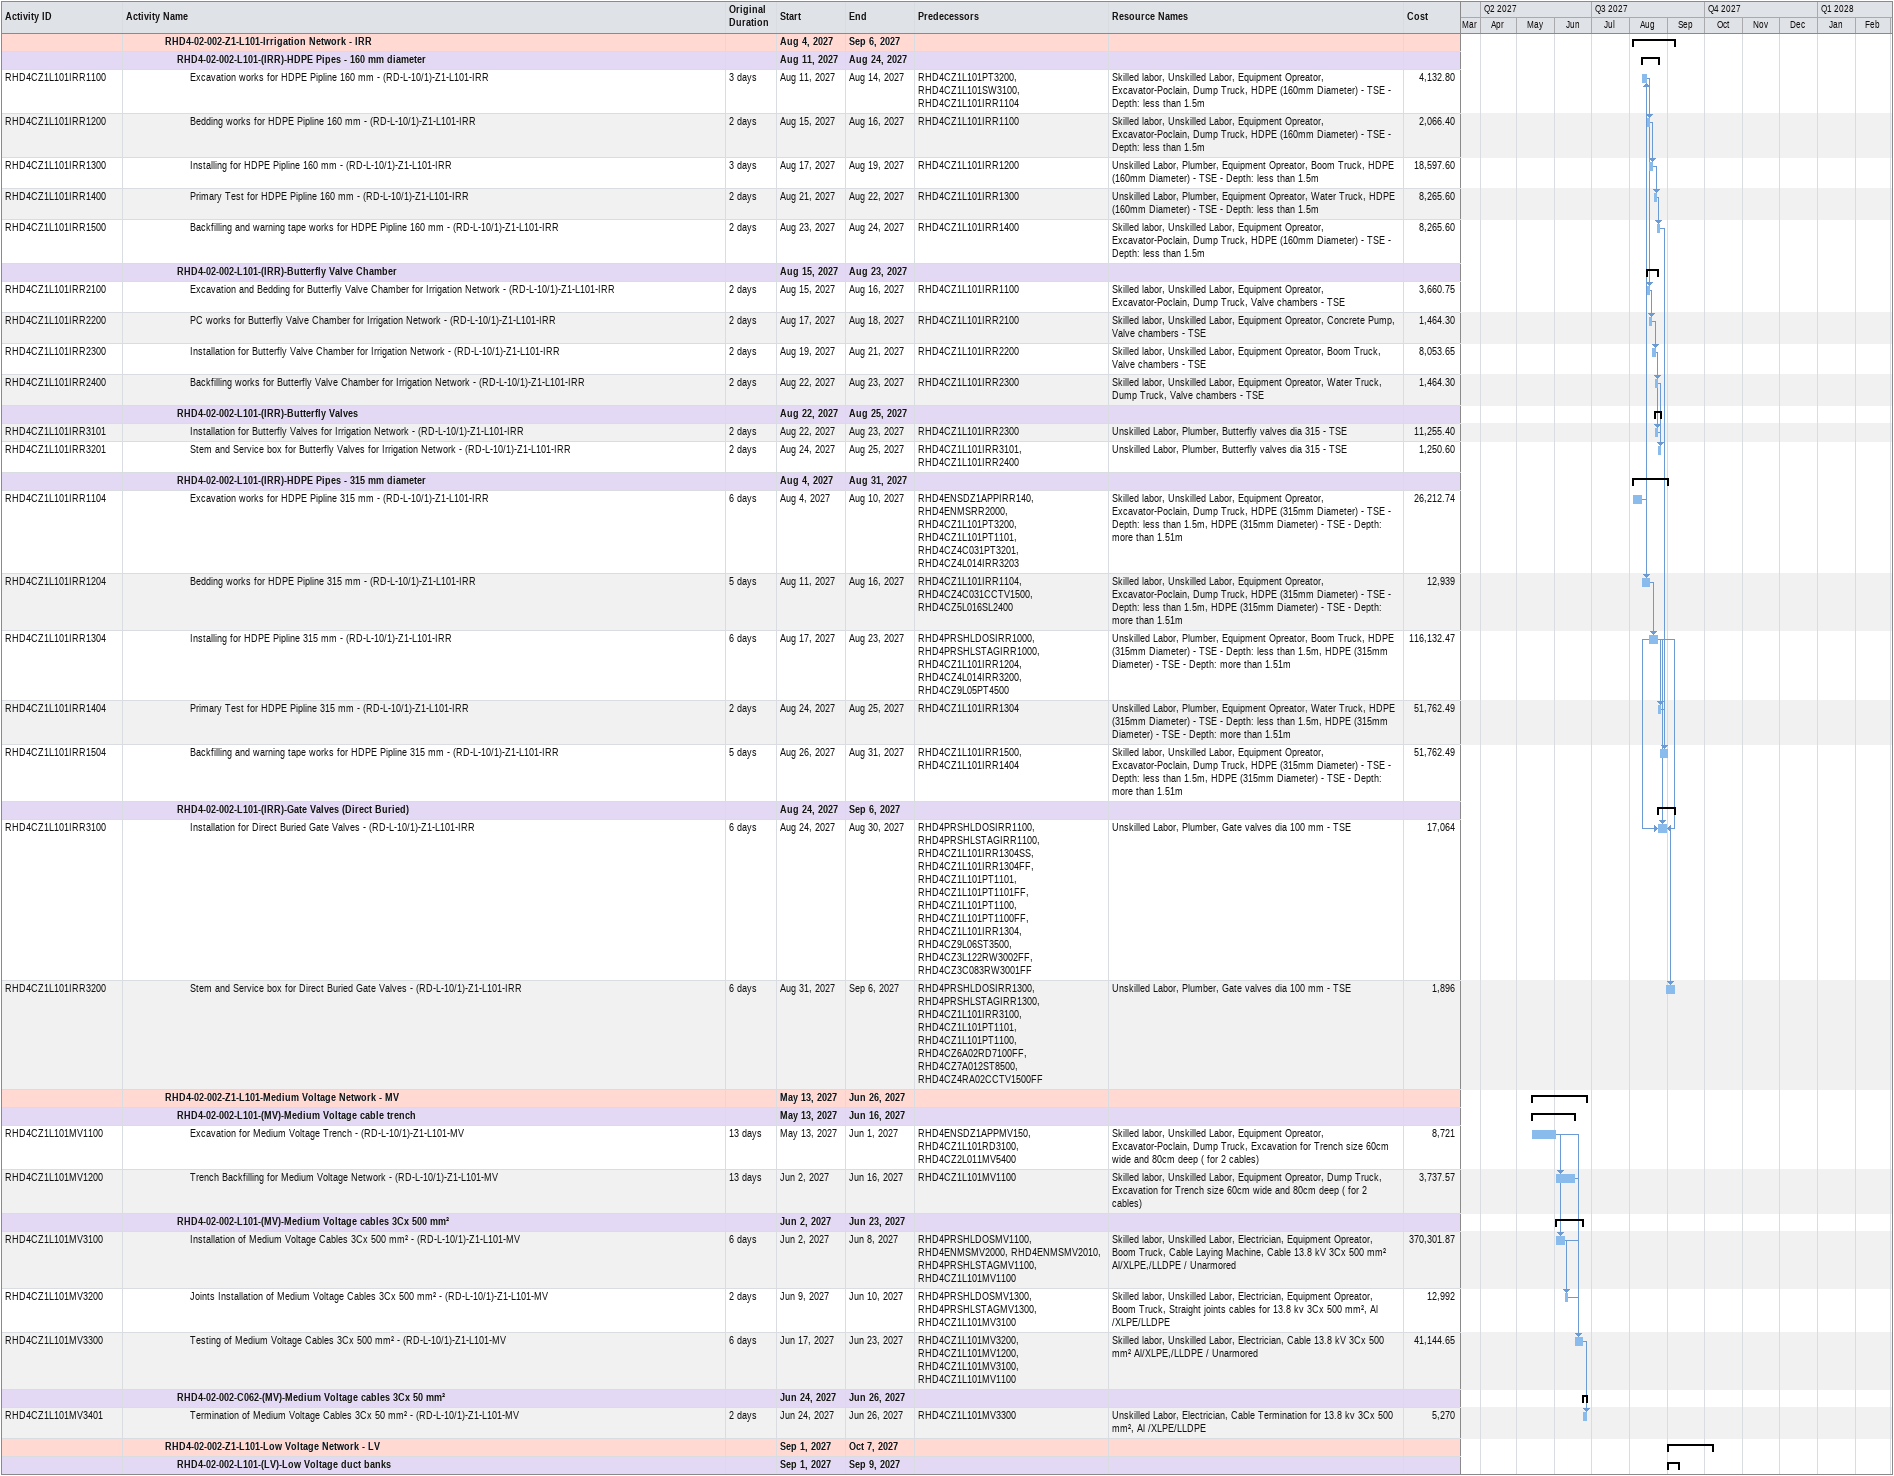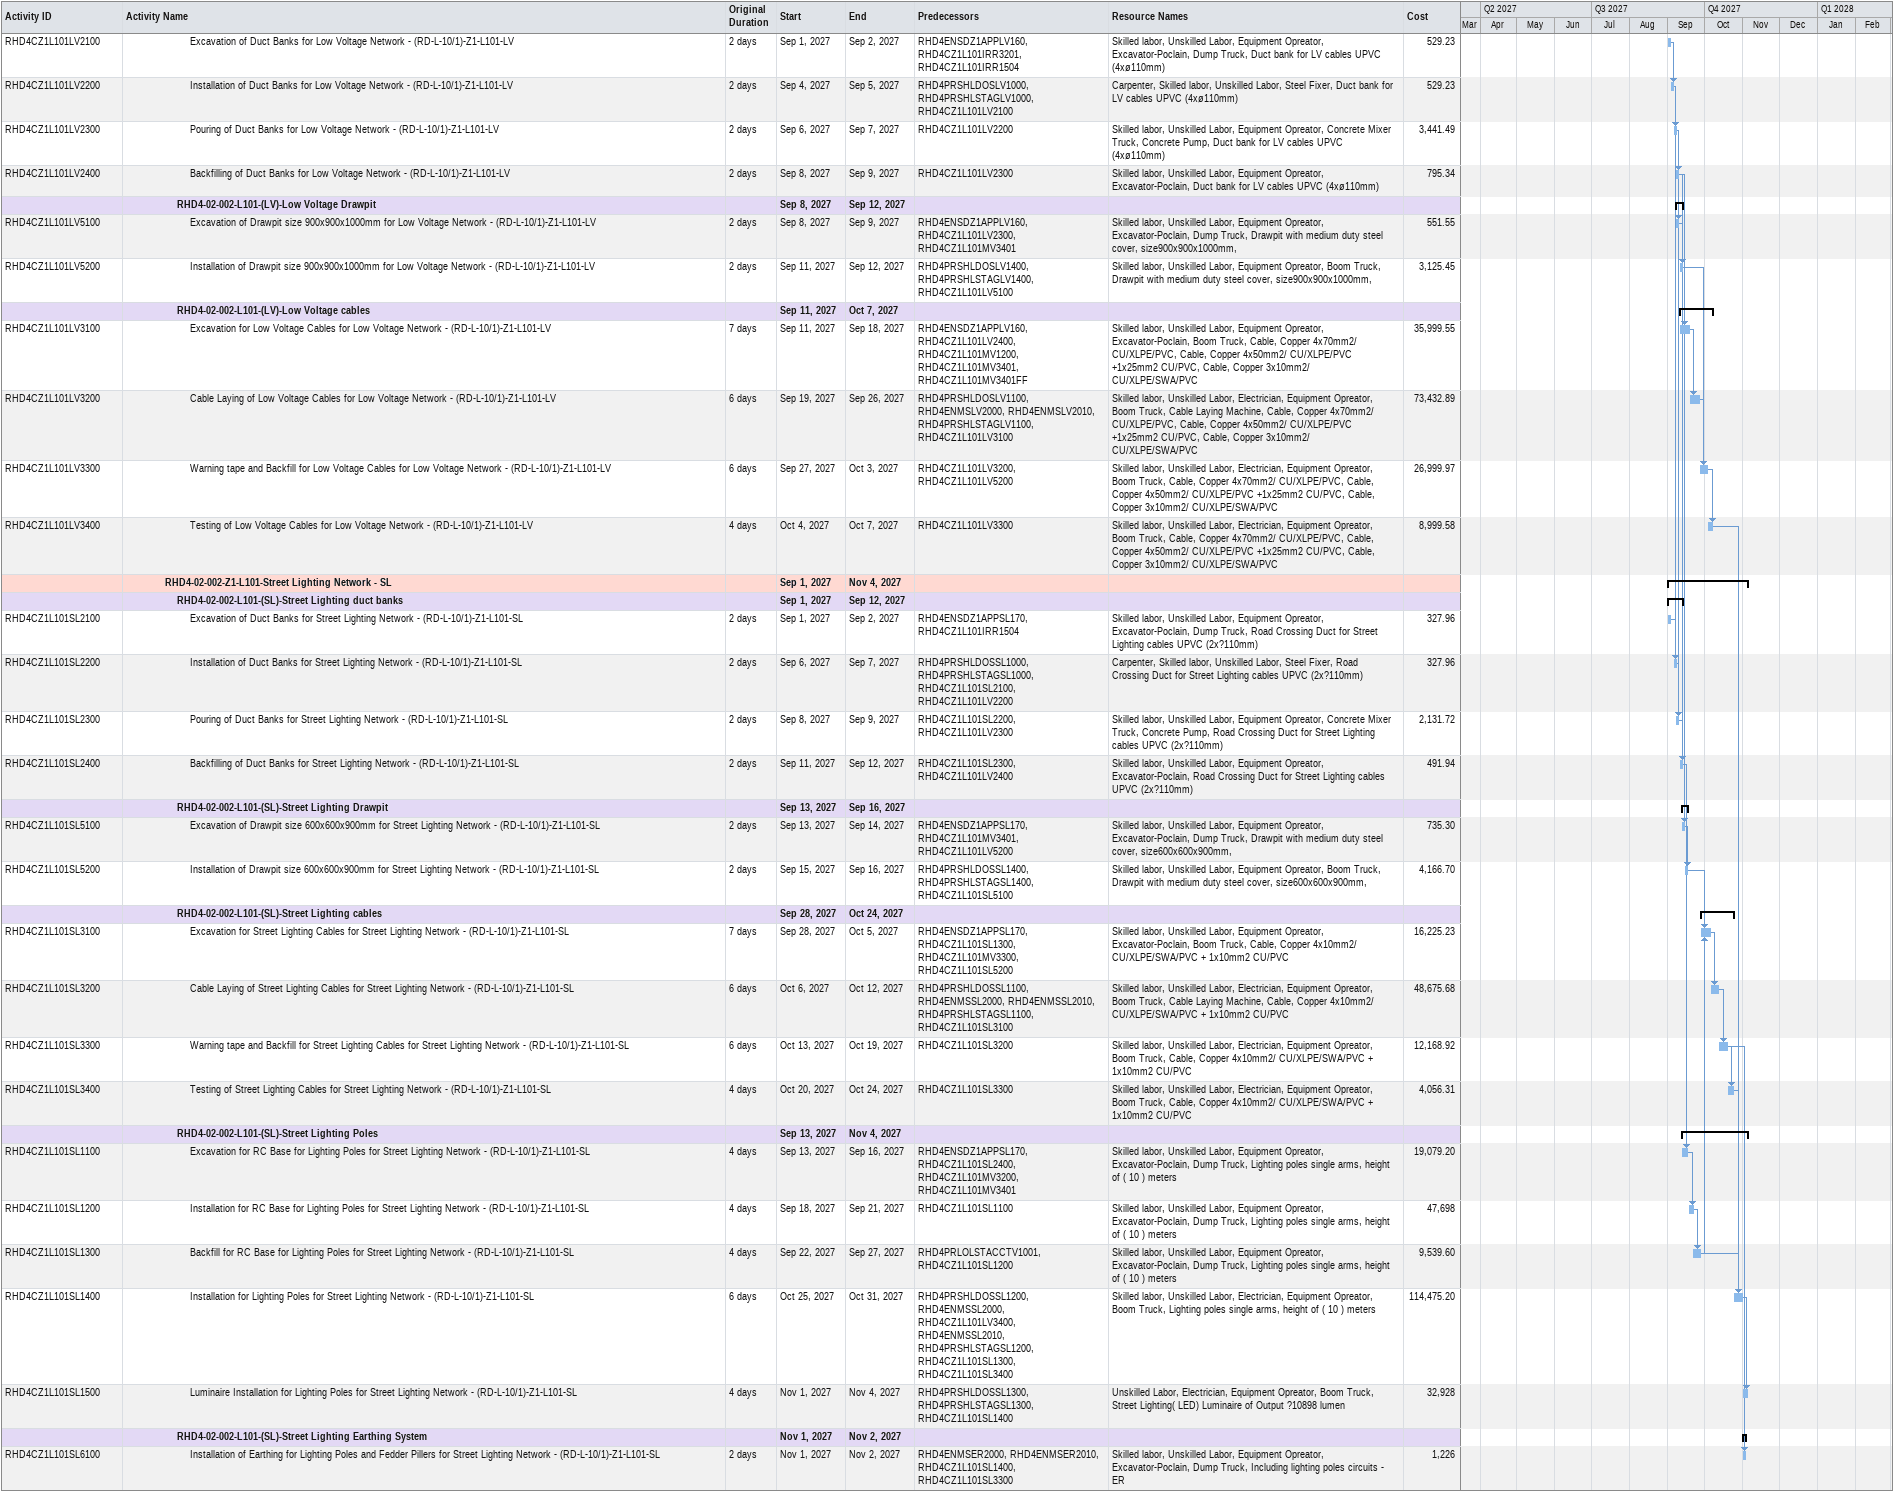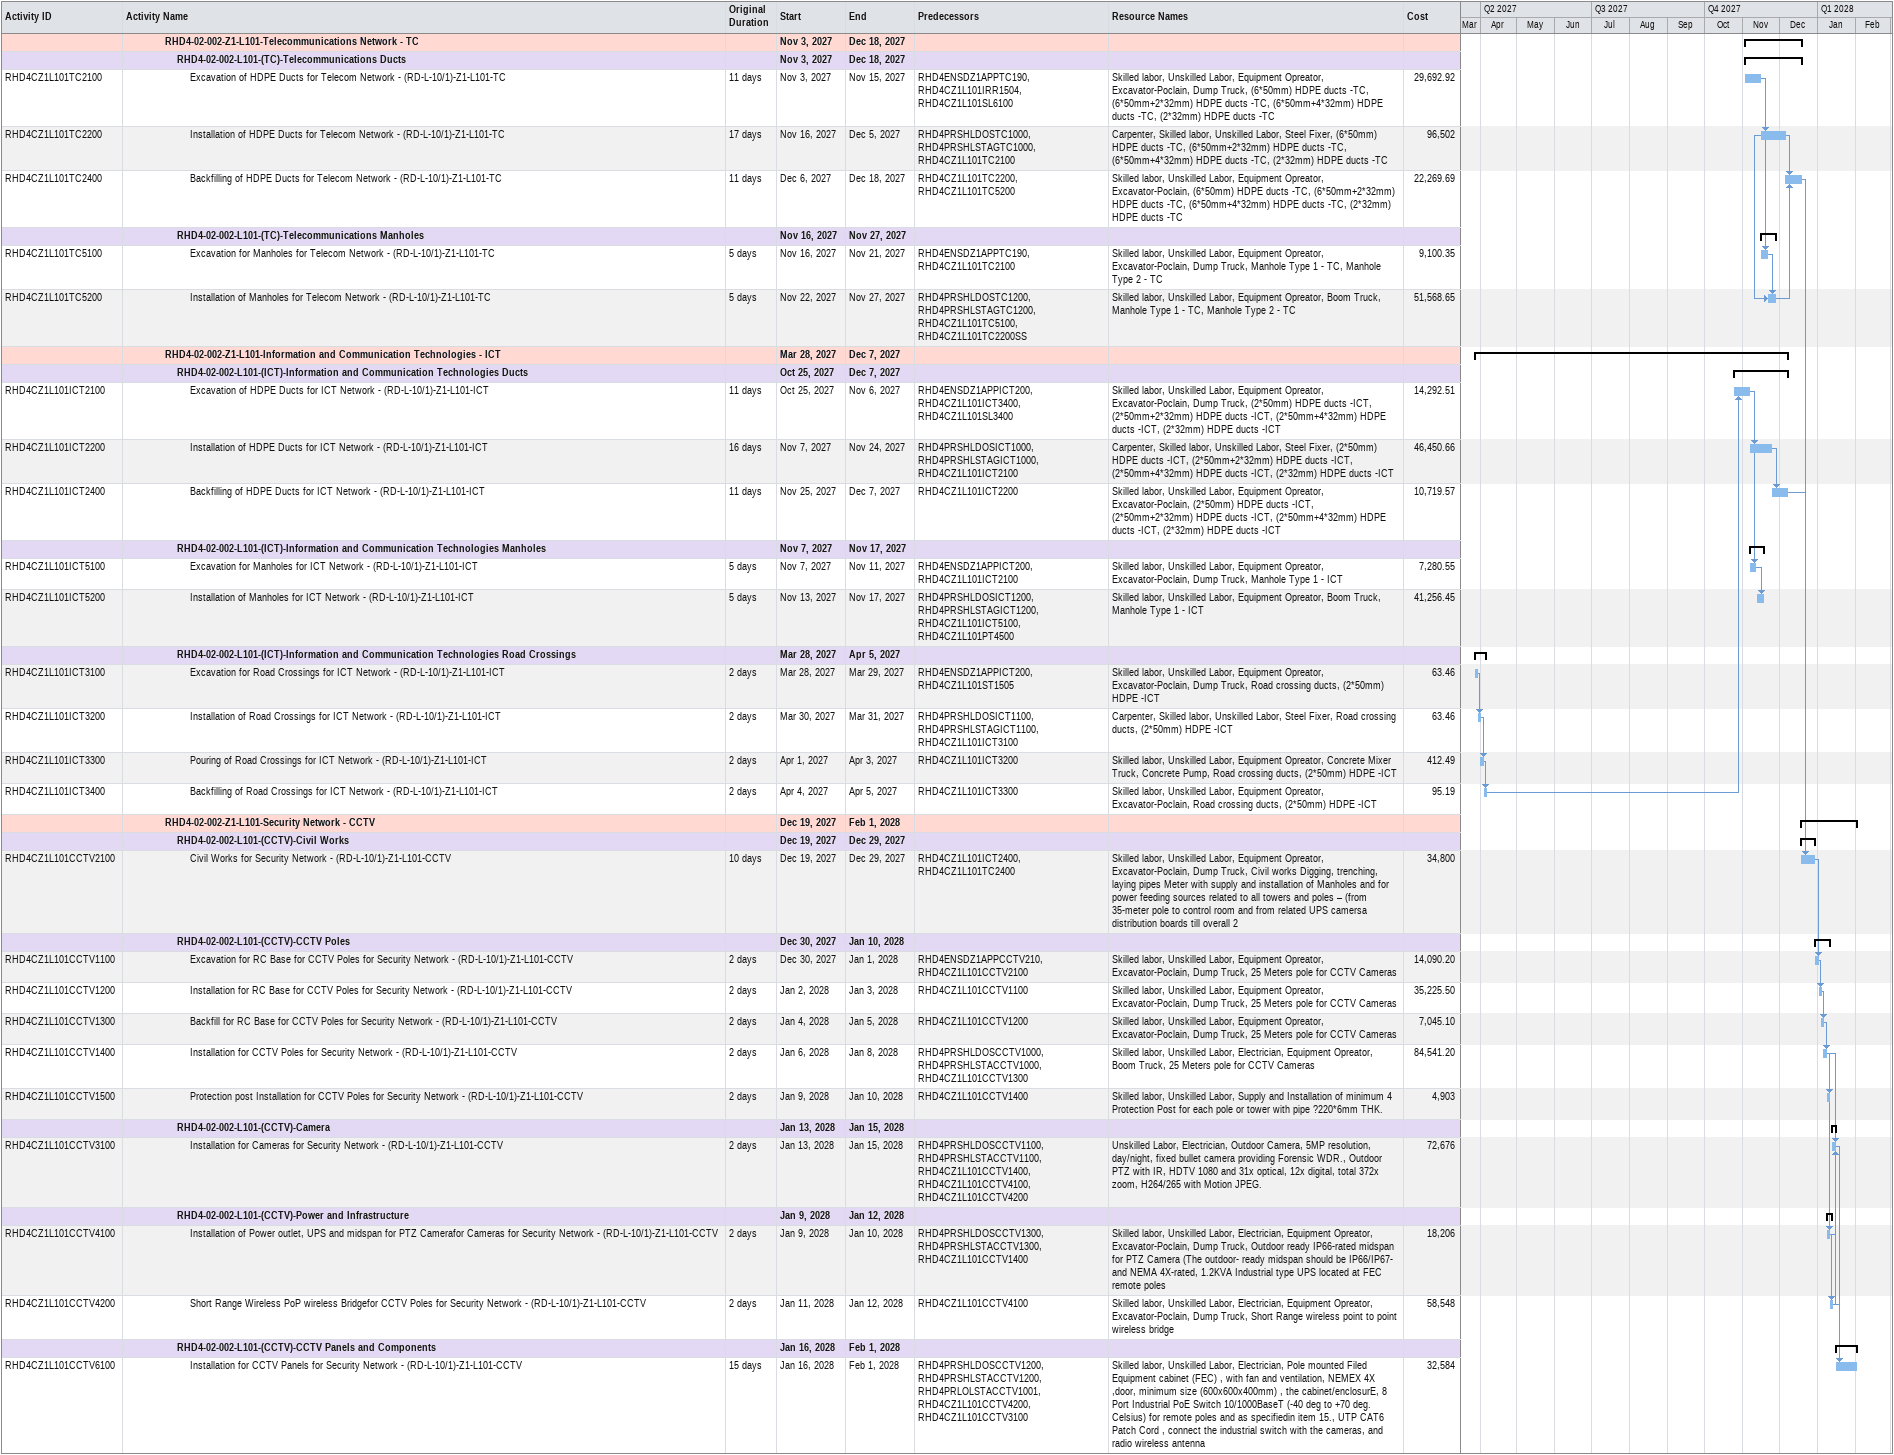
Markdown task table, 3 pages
| ID | Level | Task | Original duration | Start | Finish | Predecessors | Resources | Cost |
|---|---|---|---|---|---|---|---|---|
|  | 4 | **RHD4-02-002-Z1-L101-Irrigation Network - IRR** |  | 2027-08-04 | 2027-09-06 |  |  |  |
|  | 5 | **RHD4-02-002-L101-(IRR)-HDPE Pipes - 160 mm diameter** |  | 2027-08-11 | 2027-08-24 |  |  |  |
| RHD4CZ1L101IRR1100 | 6 | Excavation works for HDPE Pipline 160 mm - (RD-L-10/1)-Z1-L101-IRR | 3d | 2027-08-11 | 2027-08-14 | RHD4CZ1L101PT3200, RHD4CZ1L101SW3100, RHD4CZ1L101IRR1104 | Skilled labor, Unskilled Labor, Equipment Opreator, Excavator-Poclain, Dump Truck, HDPE (160mm Diameter) - TSE - Depth: less than 1.5m | 4132.80 |
| RHD4CZ1L101IRR1200 | 6 | Bedding works for HDPE Pipline 160 mm - (RD-L-10/1)-Z1-L101-IRR | 2d | 2027-08-15 | 2027-08-16 | RHD4CZ1L101IRR1100 | Skilled labor, Unskilled Labor, Equipment Opreator, Excavator-Poclain, Dump Truck, HDPE (160mm Diameter) - TSE - Depth: less than 1.5m | 2066.40 |
| RHD4CZ1L101IRR1300 | 6 | Installing for HDPE Pipline 160 mm - (RD-L-10/1)-Z1-L101-IRR | 3d | 2027-08-17 | 2027-08-19 | RHD4CZ1L101IRR1200 | Unskilled Labor, Plumber, Equipment Opreator, Boom Truck, HDPE (160mm Diameter) - TSE - Depth: less than 1.5m | 18597.60 |
| RHD4CZ1L101IRR1400 | 6 | Primary Test for HDPE Pipline 160 mm - (RD-L-10/1)-Z1-L101-IRR | 2d | 2027-08-21 | 2027-08-22 | RHD4CZ1L101IRR1300 | Unskilled Labor, Plumber, Equipment Opreator, Water Truck, HDPE (160mm Diameter) - TSE - Depth: less than 1.5m | 8265.60 |
| RHD4CZ1L101IRR1500 | 6 | Backfilling and warning tape works for HDPE Pipline 160 mm - (RD-L-10/1)-Z1-L101-IRR | 2d | 2027-08-23 | 2027-08-24 | RHD4CZ1L101IRR1400 | Skilled labor, Unskilled Labor, Equipment Opreator, Excavator-Poclain, Dump Truck, HDPE (160mm Diameter) - TSE - Depth: less than 1.5m | 8265.60 |
|  | 5 | **RHD4-02-002-L101-(IRR)-Butterfly Valve Chamber** |  | 2027-08-15 | 2027-08-23 |  |  |  |
| RHD4CZ1L101IRR2100 | 6 | Excavation and Bedding for Butterfly Valve Chamber for Irrigation Network - (RD-L-10/1)-Z1-L101-IRR | 2d | 2027-08-15 | 2027-08-16 | RHD4CZ1L101IRR1100 | Skilled labor, Unskilled Labor, Equipment Opreator, Excavator-Poclain, Dump Truck, Valve chambers - TSE | 3660.75 |
| RHD4CZ1L101IRR2200 | 6 | PC works for Butterfly Valve Chamber for Irrigation Network - (RD-L-10/1)-Z1-L101-IRR | 2d | 2027-08-17 | 2027-08-18 | RHD4CZ1L101IRR2100 | Skilled labor, Unskilled Labor, Equipment Opreator, Concrete Pump, Valve chambers - TSE | 1464.30 |
| RHD4CZ1L101IRR2300 | 6 | Installation for Butterfly Valve Chamber for Irrigation Network - (RD-L-10/1)-Z1-L101-IRR | 2d | 2027-08-19 | 2027-08-21 | RHD4CZ1L101IRR2200 | Skilled labor, Unskilled Labor, Equipment Opreator, Boom Truck, Valve chambers - TSE | 8053.65 |
| RHD4CZ1L101IRR2400 | 6 | Backfilling works for Butterfly Valve Chamber for Irrigation Network - (RD-L-10/1)-Z1-L101-IRR | 2d | 2027-08-22 | 2027-08-23 | RHD4CZ1L101IRR2300 | Skilled labor, Unskilled Labor, Equipment Opreator, Water Truck, Dump Truck, Valve chambers - TSE | 1464.30 |
|  | 5 | **RHD4-02-002-L101-(IRR)-Butterfly Valves** |  | 2027-08-22 | 2027-08-25 |  |  |  |
| RHD4CZ1L101IRR3101 | 6 | Installation for Butterfly Valves for Irrigation Network - (RD-L-10/1)-Z1-L101-IRR | 2d | 2027-08-22 | 2027-08-23 | RHD4CZ1L101IRR2300 | Unskilled Labor, Plumber, Butterfly valves dia 315 - TSE | 11255.40 |
| RHD4CZ1L101IRR3201 | 6 | Stem and Service box for Butterfly Valves for Irrigation Network - (RD-L-10/1)-Z1-L101-IRR | 2d | 2027-08-24 | 2027-08-25 | RHD4CZ1L101IRR3101, RHD4CZ1L101IRR2400 | Unskilled Labor, Plumber, Butterfly valves dia 315 - TSE | 1250.60 |
|  | 5 | **RHD4-02-002-L101-(IRR)-HDPE Pipes - 315 mm diameter** |  | 2027-08-04 | 2027-08-31 |  |  |  |
| RHD4CZ1L101IRR1104 | 6 | Excavation works for HDPE Pipline 315 mm - (RD-L-10/1)-Z1-L101-IRR | 6d | 2027-08-04 | 2027-08-10 | RHD4ENSDZ1APPIRR140, RHD4ENMSRR2000, RHD4CZ1L101PT3200, RHD4CZ1L101PT1101, RHD4CZ4C031PT3201, RHD4CZ4L014IRR3203 | Skilled labor, Unskilled Labor, Equipment Opreator, Excavator-Poclain, Dump Truck, HDPE (315mm Diameter) - TSE - Depth: less than 1.5m, HDPE (315mm Diameter) - TSE - Depth: more than 1.51m | 26212.74 |
| RHD4CZ1L101IRR1204 | 6 | Bedding works for HDPE Pipline 315 mm - (RD-L-10/1)-Z1-L101-IRR | 5d | 2027-08-11 | 2027-08-16 | RHD4CZ1L101IRR1104, RHD4CZ4C031CCTV1500, RHD4CZ5L016SL2400 | Skilled labor, Unskilled Labor, Equipment Opreator, Excavator-Poclain, Dump Truck, HDPE (315mm Diameter) - TSE - Depth: less than 1.5m, HDPE (315mm Diameter) - TSE - Depth: more than 1.51m | 12939 |
| RHD4CZ1L101IRR1304 | 6 | Installing for HDPE Pipline 315 mm - (RD-L-10/1)-Z1-L101-IRR | 6d | 2027-08-17 | 2027-08-23 | RHD4PRSHLDOSIRR1000, RHD4PRSHLSTAGIRR1000, RHD4CZ1L101IRR1204, RHD4CZ4L014IRR3200, RHD4CZ9L05PT4500 | Unskilled Labor, Plumber, Equipment Opreator, Boom Truck, HDPE (315mm Diameter) - TSE - Depth: less than 1.5m, HDPE (315mm Diameter) - TSE - Depth: more than 1.51m | 116132.47 |
| RHD4CZ1L101IRR1404 | 6 | Primary Test for HDPE Pipline 315 mm - (RD-L-10/1)-Z1-L101-IRR | 2d | 2027-08-24 | 2027-08-25 | RHD4CZ1L101IRR1304 | Unskilled Labor, Plumber, Equipment Opreator, Water Truck, HDPE (315mm Diameter) - TSE - Depth: less than 1.5m, HDPE (315mm Diameter) - TSE - Depth: more than 1.51m | 51762.49 |
| RHD4CZ1L101IRR1504 | 6 | Backfilling and warning tape works for HDPE Pipline 315 mm - (RD-L-10/1)-Z1-L101-IRR | 5d | 2027-08-26 | 2027-08-31 | RHD4CZ1L101IRR1500, RHD4CZ1L101IRR1404 | Skilled labor, Unskilled Labor, Equipment Opreator, Excavator-Poclain, Dump Truck, HDPE (315mm Diameter) - TSE - Depth: less than 1.5m, HDPE (315mm Diameter) - TSE - Depth: more than 1.51m | 51762.49 |
|  | 5 | **RHD4-02-002-L101-(IRR)-Gate Valves (Direct Buried)** |  | 2027-08-24 | 2027-09-06 |  |  |  |
| RHD4CZ1L101IRR3100 | 6 | Installation for Direct Buried Gate Valves - (RD-L-10/1)-Z1-L101-IRR | 6d | 2027-08-24 | 2027-08-30 | RHD4PRSHLDOSIRR1100, RHD4PRSHLSTAGIRR1100, RHD4CZ1L101IRR1304SS, RHD4CZ1L101IRR1304FF, RHD4CZ1L101PT1101, RHD4CZ1L101PT1101FF, RHD4CZ1L101PT1100, RHD4CZ1L101PT1100FF, RHD4CZ1L101IRR1304, RHD4CZ9L06ST3500, RHD4CZ3L122RW3002FF, RHD4CZ3C083RW3001FF | Unskilled Labor, Plumber, Gate valves dia 100 mm - TSE | 17064 |
| RHD4CZ1L101IRR3200 | 6 | Stem and Service box for Direct Buried Gate Valves - (RD-L-10/1)-Z1-L101-IRR | 6d | 2027-08-31 | 2027-09-06 | RHD4PRSHLDOSIRR1300, RHD4PRSHLSTAGIRR1300, RHD4CZ1L101IRR3100, RHD4CZ1L101PT1101, RHD4CZ1L101PT1100, RHD4CZ6A02RD7100FF, RHD4CZ7A012ST8500, RHD4CZ4RA02CCTV1500FF | Unskilled Labor, Plumber, Gate valves dia 100 mm - TSE | 1896 |
|  | 4 | **RHD4-02-002-Z1-L101-Medium Voltage Network - MV** |  | 2027-05-13 | 2027-06-26 |  |  |  |
|  | 5 | **RHD4-02-002-L101-(MV)-Medium Voltage cable trench** |  | 2027-05-13 | 2027-06-16 |  |  |  |
| RHD4CZ1L101MV1100 | 6 | Excavation for Medium Voltage Trench - (RD-L-10/1)-Z1-L101-MV | 13d | 2027-05-13 | 2027-06-01 | RHD4ENSDZ1APPMV150, RHD4CZ1L101RD3100, RHD4CZ2L011MV5400 | Skilled labor, Unskilled Labor, Equipment Opreator, Excavator-Poclain, Dump Truck, Excavation for Trench size 60cm wide and 80cm deep ( for 2 cables) | 8721 |
| RHD4CZ1L101MV1200 | 6 | Trench Backfilling for Medium Voltage Network - (RD-L-10/1)-Z1-L101-MV | 13d | 2027-06-02 | 2027-06-16 | RHD4CZ1L101MV1100 | Skilled labor, Unskilled Labor, Equipment Opreator, Dump Truck, Excavation for Trench size 60cm wide and 80cm deep ( for 2 cables) | 3737.57 |
|  | 5 | **RHD4-02-002-L101-(MV)-Medium Voltage cables 3Cx 500 mm²** |  | 2027-06-02 | 2027-06-23 |  |  |  |
| RHD4CZ1L101MV3100 | 6 | Installation of Medium Voltage Cables 3Cx 500 mm² - (RD-L-10/1)-Z1-L101-MV | 6d | 2027-06-02 | 2027-06-08 | RHD4PRSHLDOSMV1100, RHD4ENMSMV2000, RHD4ENMSMV2010, RHD4PRSHLSTAGMV1100, RHD4CZ1L101MV1100 | Skilled labor, Unskilled Labor, Electrician, Equipment Opreator, Boom Truck, Cable Laying Machine, Cable 13.8 kV 3Cx 500 mm² Al/XLPE,/LLDPE / Unarmored | 370301.87 |
| RHD4CZ1L101MV3200 | 6 | Joints Installation of Medium Voltage Cables 3Cx 500 mm² - (RD-L-10/1)-Z1-L101-MV | 2d | 2027-06-09 | 2027-06-10 | RHD4PRSHLDOSMV1300, RHD4PRSHLSTAGMV1300, RHD4CZ1L101MV3100 | Skilled labor, Unskilled Labor, Electrician, Equipment Opreator, Boom Truck, Straight joints cables for 13.8 kv 3Cx 500 mm², Al /XLPE/LLDPE | 12992 |
| RHD4CZ1L101MV3300 | 6 | Testing of Medium Voltage Cables 3Cx 500 mm² - (RD-L-10/1)-Z1-L101-MV | 6d | 2027-06-17 | 2027-06-23 | RHD4CZ1L101MV3200, RHD4CZ1L101MV1200, RHD4CZ1L101MV3100, RHD4CZ1L101MV1100 | Skilled labor, Unskilled Labor, Electrician, Cable 13.8 kV 3Cx 500 mm² Al/XLPE,/LLDPE / Unarmored | 41144.65 |
|  | 5 | **RHD4-02-002-C062-(MV)-Medium Voltage cables 3Cx 50 mm²** |  | 2027-06-24 | 2027-06-26 |  |  |  |
| RHD4CZ1L101MV3401 | 6 | Termination of Medium Voltage Cables 3Cx 50 mm² - (RD-L-10/1)-Z1-L101-MV | 2d | 2027-06-24 | 2027-06-26 | RHD4CZ1L101MV3300 | Unskilled Labor, Electrician, Cable Termination for 13.8 kv 3Cx 500 mm², Al /XLPE/LLDPE | 5270 |
|  | 4 | **RHD4-02-002-Z1-L101-Low Voltage Network - LV** |  | 2027-09-01 | 2027-10-07 |  |  |  |
|  | 5 | **RHD4-02-002-L101-(LV)-Low Voltage duct banks** |  | 2027-09-01 | 2027-09-09 |  |  |  |
| RHD4CZ1L101LV2100 | 6 | Excavation of Duct Banks for Low Voltage Network - (RD-L-10/1)-Z1-L101-LV | 2d | 2027-09-01 | 2027-09-02 | RHD4ENSDZ1APPLV160, RHD4CZ1L101IRR3201, RHD4CZ1L101IRR1504 | Skilled labor, Unskilled Labor, Equipment Opreator, Excavator-Poclain, Dump Truck, Duct bank for LV cables UPVC (4xø110mm) | 529.23 |
| RHD4CZ1L101LV2200 | 6 | Installation of Duct Banks for Low Voltage Network - (RD-L-10/1)-Z1-L101-LV | 2d | 2027-09-04 | 2027-09-05 | RHD4PRSHLDOSLV1000, RHD4PRSHLSTAGLV1000, RHD4CZ1L101LV2100 | Carpenter, Skilled labor, Unskilled Labor, Steel Fixer, Duct bank for LV cables UPVC (4xø110mm) | 529.23 |
| RHD4CZ1L101LV2300 | 6 | Pouring of Duct Banks for Low Voltage Network - (RD-L-10/1)-Z1-L101-LV | 2d | 2027-09-06 | 2027-09-07 | RHD4CZ1L101LV2200 | Skilled labor, Unskilled Labor, Equipment Opreator, Concrete Mixer Truck, Concrete Pump, Duct bank for LV cables UPVC (4xø110mm) | 3441.49 |
| RHD4CZ1L101LV2400 | 6 | Backfilling of Duct Banks for Low Voltage Network - (RD-L-10/1)-Z1-L101-LV | 2d | 2027-09-08 | 2027-09-09 | RHD4CZ1L101LV2300 | Skilled labor, Unskilled Labor, Equipment Opreator, Excavator-Poclain, Duct bank for LV cables UPVC (4xø110mm) | 795.34 |
|  | 5 | **RHD4-02-002-L101-(LV)-Low Voltage Drawpit** |  | 2027-09-08 | 2027-09-12 |  |  |  |
| RHD4CZ1L101LV5100 | 6 | Excavation of Drawpit size 900x900x1000mm for Low Voltage Network - (RD-L-10/1)-Z1-L101-LV | 2d | 2027-09-08 | 2027-09-09 | RHD4ENSDZ1APPLV160, RHD4CZ1L101LV2300, RHD4CZ1L101MV3401 | Skilled labor, Unskilled Labor, Equipment Opreator, Excavator-Poclain, Dump Truck, Drawpit with medium duty steel cover, size900x900x1000mm, | 551.55 |
| RHD4CZ1L101LV5200 | 6 | Installation of Drawpit size 900x900x1000mm for Low Voltage Network - (RD-L-10/1)-Z1-L101-LV | 2d | 2027-09-11 | 2027-09-12 | RHD4PRSHLDOSLV1400, RHD4PRSHLSTAGLV1400, RHD4CZ1L101LV5100 | Skilled labor, Unskilled Labor, Equipment Opreator, Boom Truck, Drawpit with medium duty steel cover, size900x900x1000mm, | 3125.45 |
|  | 5 | **RHD4-02-002-L101-(LV)-Low Voltage cables** |  | 2027-09-11 | 2027-10-07 |  |  |  |
| RHD4CZ1L101LV3100 | 6 | Excavation for Low Voltage Cables for Low Voltage Network - (RD-L-10/1)-Z1-L101-LV | 7d | 2027-09-11 | 2027-09-18 | RHD4ENSDZ1APPLV160, RHD4CZ1L101LV2400, RHD4CZ1L101MV1200, RHD4CZ1L101MV3401, RHD4CZ1L101MV3401FF | Skilled labor, Unskilled Labor, Equipment Opreator, Excavator-Poclain, Boom Truck, Cable, Copper 4x70mm2/ CU/XLPE/PVC, Cable, Copper 4x50mm2/ CU/XLPE/PVC +1x25mm2 CU/PVC, Cable, Copper 3x10mm2/ CU/XLPE/SWA/PVC | 35999.55 |
| RHD4CZ1L101LV3200 | 6 | Cable Laying of Low Voltage Cables for Low Voltage Network - (RD-L-10/1)-Z1-L101-LV | 6d | 2027-09-19 | 2027-09-26 | RHD4PRSHLDOSLV1100, RHD4ENMSLV2000, RHD4ENMSLV2010, RHD4PRSHLSTAGLV1100, RHD4CZ1L101LV3100 | Skilled labor, Unskilled Labor, Electrician, Equipment Opreator, Boom Truck, Cable Laying Machine, Cable, Copper 4x70mm2/ CU/XLPE/PVC, Cable, Copper 4x50mm2/ CU/XLPE/PVC +1x25mm2 CU/PVC, Cable, Copper 3x10mm2/ CU/XLPE/SWA/PVC | 73432.89 |
| RHD4CZ1L101LV3300 | 6 | Warning tape and Backfill for Low Voltage Cables for Low Voltage Network - (RD-L-10/1)-Z1-L101-LV | 6d | 2027-09-27 | 2027-10-03 | RHD4CZ1L101LV3200, RHD4CZ1L101LV5200 | Skilled labor, Unskilled Labor, Electrician, Equipment Opreator, Boom Truck, Cable, Copper 4x70mm2/ CU/XLPE/PVC, Cable, Copper 4x50mm2/ CU/XLPE/PVC +1x25mm2 CU/PVC, Cable, Copper 3x10mm2/ CU/XLPE/SWA/PVC | 26999.97 |
| RHD4CZ1L101LV3400 | 6 | Testing of Low Voltage Cables for Low Voltage Network - (RD-L-10/1)-Z1-L101-LV | 4d | 2027-10-04 | 2027-10-07 | RHD4CZ1L101LV3300 | Skilled labor, Unskilled Labor, Electrician, Equipment Opreator, Boom Truck, Cable, Copper 4x70mm2/ CU/XLPE/PVC, Cable, Copper 4x50mm2/ CU/XLPE/PVC +1x25mm2 CU/PVC, Cable, Copper 3x10mm2/ CU/XLPE/SWA/PVC | 8999.58 |
|  | 4 | **RHD4-02-002-Z1-L101-Street Lighting Network - SL** |  | 2027-09-01 | 2027-11-04 |  |  |  |
|  | 5 | **RHD4-02-002-L101-(SL)-Street Lighting duct banks** |  | 2027-09-01 | 2027-09-12 |  |  |  |
| RHD4CZ1L101SL2100 | 6 | Excavation of Duct Banks for Street Lighting Network - (RD-L-10/1)-Z1-L101-SL | 2d | 2027-09-01 | 2027-09-02 | RHD4ENSDZ1APPSL170, RHD4CZ1L101IRR1504 | Skilled labor, Unskilled Labor, Equipment Opreator, Excavator-Poclain, Dump Truck, Road Crossing Duct for Street Lighting cables UPVC (2x?110mm) | 327.96 |
| RHD4CZ1L101SL2200 | 6 | Installation of Duct Banks for Street Lighting Network - (RD-L-10/1)-Z1-L101-SL | 2d | 2027-09-06 | 2027-09-07 | RHD4PRSHLDOSSL1000, RHD4PRSHLSTAGSL1000, RHD4CZ1L101SL2100, RHD4CZ1L101LV2200 | Carpenter, Skilled labor, Unskilled Labor, Steel Fixer, Road Crossing Duct for Street Lighting cables UPVC (2x?110mm) | 327.96 |
| RHD4CZ1L101SL2300 | 6 | Pouring of Duct Banks for Street Lighting Network - (RD-L-10/1)-Z1-L101-SL | 2d | 2027-09-08 | 2027-09-09 | RHD4CZ1L101SL2200, RHD4CZ1L101LV2300 | Skilled labor, Unskilled Labor, Equipment Opreator, Concrete Mixer Truck, Concrete Pump, Road Crossing Duct for Street Lighting cables UPVC (2x?110mm) | 2131.72 |
| RHD4CZ1L101SL2400 | 6 | Backfilling of Duct Banks for Street Lighting Network - (RD-L-10/1)-Z1-L101-SL | 2d | 2027-09-11 | 2027-09-12 | RHD4CZ1L101SL2300, RHD4CZ1L101LV2400 | Skilled labor, Unskilled Labor, Equipment Opreator, Excavator-Poclain, Road Crossing Duct for Street Lighting cables UPVC (2x?110mm) | 491.94 |
|  | 5 | **RHD4-02-002-L101-(SL)-Street Lighting Drawpit** |  | 2027-09-13 | 2027-09-16 |  |  |  |
| RHD4CZ1L101SL5100 | 6 | Excavation of Drawpit size 600x600x900mm for Street Lighting Network - (RD-L-10/1)-Z1-L101-SL | 2d | 2027-09-13 | 2027-09-14 | RHD4ENSDZ1APPSL170, RHD4CZ1L101MV3401, RHD4CZ1L101LV5200 | Skilled labor, Unskilled Labor, Equipment Opreator, Excavator-Poclain, Dump Truck, Drawpit with medium duty steel cover, size600x600x900mm, | 735.30 |
| RHD4CZ1L101SL5200 | 6 | Installation of Drawpit size 600x600x900mm for Street Lighting Network - (RD-L-10/1)-Z1-L101-SL | 2d | 2027-09-15 | 2027-09-16 | RHD4PRSHLDOSSL1400, RHD4PRSHLSTAGSL1400, RHD4CZ1L101SL5100 | Skilled labor, Unskilled Labor, Equipment Opreator, Boom Truck, Drawpit with medium duty steel cover, size600x600x900mm, | 4166.70 |
|  | 5 | **RHD4-02-002-L101-(SL)-Street Lighting cables** |  | 2027-09-28 | 2027-10-24 |  |  |  |
| RHD4CZ1L101SL3100 | 6 | Excavation for Street Lighting Cables for Street Lighting Network - (RD-L-10/1)-Z1-L101-SL | 7d | 2027-09-28 | 2027-10-05 | RHD4ENSDZ1APPSL170, RHD4CZ1L101SL1300, RHD4CZ1L101MV3300, RHD4CZ1L101SL5200 | Skilled labor, Unskilled Labor, Equipment Opreator, Excavator-Poclain, Boom Truck, Cable, Copper 4x10mm2/ CU/XLPE/SWA/PVC + 1x10mm2 CU/PVC | 16225.23 |
| RHD4CZ1L101SL3200 | 6 | Cable Laying of Street Lighting Cables for Street Lighting Network - (RD-L-10/1)-Z1-L101-SL | 6d | 2027-10-06 | 2027-10-12 | RHD4PRSHLDOSSL1100, RHD4ENMSSL2000, RHD4ENMSSL2010, RHD4PRSHLSTAGSL1100, RHD4CZ1L101SL3100 | Skilled labor, Unskilled Labor, Electrician, Equipment Opreator, Boom Truck, Cable Laying Machine, Cable, Copper 4x10mm2/ CU/XLPE/SWA/PVC + 1x10mm2 CU/PVC | 48675.68 |
| RHD4CZ1L101SL3300 | 6 | Warning tape and Backfill for Street Lighting Cables for Street Lighting Network - (RD-L-10/1)-Z1-L101-SL | 6d | 2027-10-13 | 2027-10-19 | RHD4CZ1L101SL3200 | Skilled labor, Unskilled Labor, Electrician, Equipment Opreator, Boom Truck, Cable, Copper 4x10mm2/ CU/XLPE/SWA/PVC + 1x10mm2 CU/PVC | 12168.92 |
| RHD4CZ1L101SL3400 | 6 | Testing of Street Lighting Cables for Street Lighting Network - (RD-L-10/1)-Z1-L101-SL | 4d | 2027-10-20 | 2027-10-24 | RHD4CZ1L101SL3300 | Skilled labor, Unskilled Labor, Electrician, Equipment Opreator, Boom Truck, Cable, Copper 4x10mm2/ CU/XLPE/SWA/PVC + 1x10mm2 CU/PVC | 4056.31 |
|  | 5 | **RHD4-02-002-L101-(SL)-Street Lighting Poles** |  | 2027-09-13 | 2027-11-04 |  |  |  |
| RHD4CZ1L101SL1100 | 6 | Excavation for RC Base for Lighting Poles for Street Lighting Network - (RD-L-10/1)-Z1-L101-SL | 4d | 2027-09-13 | 2027-09-16 | RHD4ENSDZ1APPSL170, RHD4CZ1L101SL2400, RHD4CZ1L101MV3200, RHD4CZ1L101MV3401 | Skilled labor, Unskilled Labor, Equipment Opreator, Excavator-Poclain, Dump Truck, Lighting poles single arms, height of ( 10 ) meters | 19079.20 |
| RHD4CZ1L101SL1200 | 6 | Installation for RC Base for Lighting Poles for Street Lighting Network - (RD-L-10/1)-Z1-L101-SL | 4d | 2027-09-18 | 2027-09-21 | RHD4CZ1L101SL1100 | Skilled labor, Unskilled Labor, Equipment Opreator, Excavator-Poclain, Dump Truck, Lighting poles single arms, height of ( 10 ) meters | 47698 |
| RHD4CZ1L101SL1300 | 6 | Backfill for RC Base for Lighting Poles for Street Lighting Network - (RD-L-10/1)-Z1-L101-SL | 4d | 2027-09-22 | 2027-09-27 | RHD4PRLOLSTACCTV1001, RHD4CZ1L101SL1200 | Skilled labor, Unskilled Labor, Equipment Opreator, Excavator-Poclain, Dump Truck, Lighting poles single arms, height of ( 10 ) meters | 9539.60 |
| RHD4CZ1L101SL1400 | 6 | Installation for Lighting Poles for Street Lighting Network - (RD-L-10/1)-Z1-L101-SL | 6d | 2027-10-25 | 2027-10-31 | RHD4PRSHLDOSSL1200, RHD4ENMSSL2000, RHD4CZ1L101LV3400, RHD4ENMSSL2010, RHD4PRSHLSTAGSL1200, RHD4CZ1L101SL1300, RHD4CZ1L101SL3400 | Skilled labor, Unskilled Labor, Electrician, Equipment Opreator, Boom Truck, Lighting poles single arms, height of ( 10 ) meters | 114475.20 |
| RHD4CZ1L101SL1500 | 6 | Luminaire Installation for Lighting Poles for Street Lighting Network - (RD-L-10/1)-Z1-L101-SL | 4d | 2027-11-01 | 2027-11-04 | RHD4PRSHLDOSSL1300, RHD4PRSHLSTAGSL1300, RHD4CZ1L101SL1400 | Unskilled Labor, Electrician, Equipment Opreator, Boom Truck, Street Lighting( LED) Luminaire of Output ?10898 lumen | 32928 |
|  | 5 | **RHD4-02-002-L101-(SL)-Street Lighting Earthing System** |  | 2027-11-01 | 2027-11-02 |  |  |  |
| RHD4CZ1L101SL6100 | 6 | Installation of Earthing for Lighting Poles and Fedder Pillers for Street Lighting Network - (RD-L-10/1)-Z1-L101-SL | 2d | 2027-11-01 | 2027-11-02 | RHD4ENMSER2000, RHD4ENMSER2010, RHD4CZ1L101SL1400, RHD4CZ1L101SL3300 | Skilled labor, Unskilled Labor, Equipment Opreator, Excavator-Poclain, Dump Truck, Including lighting poles circuits - ER | 1226 |
|  | 4 | **RHD4-02-002-Z1-L101-Telecommunications Network - TC** |  | 2027-11-03 | 2027-12-18 |  |  |  |
|  | 5 | **RHD4-02-002-L101-(TC)-Telecommunications Ducts** |  | 2027-11-03 | 2027-12-18 |  |  |  |
| RHD4CZ1L101TC2100 | 6 | Excavation of HDPE Ducts for Telecom Network - (RD-L-10/1)-Z1-L101-TC | 11d | 2027-11-03 | 2027-11-15 | RHD4ENSDZ1APPTC190, RHD4CZ1L101IRR1504, RHD4CZ1L101SL6100 | Skilled labor, Unskilled Labor, Equipment Opreator, Excavator-Poclain, Dump Truck, (6*50mm) HDPE ducts -TC, (6*50mm+2*32mm) HDPE ducts -TC, (6*50mm+4*32mm) HDPE ducts -TC, (2*32mm) HDPE ducts -TC | 29692.92 |
| RHD4CZ1L101TC2200 | 6 | Installation of HDPE Ducts for Telecom Network - (RD-L-10/1)-Z1-L101-TC | 17d | 2027-11-16 | 2027-12-05 | RHD4PRSHLDOSTC1000, RHD4PRSHLSTAGTC1000, RHD4CZ1L101TC2100 | Carpenter, Skilled labor, Unskilled Labor, Steel Fixer, (6*50mm) HDPE ducts -TC, (6*50mm+2*32mm) HDPE ducts -TC, (6*50mm+4*32mm) HDPE ducts -TC, (2*32mm) HDPE ducts -TC | 96502 |
| RHD4CZ1L101TC2400 | 6 | Backfilling of HDPE Ducts for Telecom Network - (RD-L-10/1)-Z1-L101-TC | 11d | 2027-12-06 | 2027-12-18 | RHD4CZ1L101TC2200, RHD4CZ1L101TC5200 | Skilled labor, Unskilled Labor, Equipment Opreator, Excavator-Poclain, (6*50mm) HDPE ducts -TC, (6*50mm+2*32mm) HDPE ducts -TC, (6*50mm+4*32mm) HDPE ducts -TC, (2*32mm) HDPE ducts -TC | 22269.69 |
|  | 5 | **RHD4-02-002-L101-(TC)-Telecommunications Manholes** |  | 2027-11-16 | 2027-11-27 |  |  |  |
| RHD4CZ1L101TC5100 | 6 | Excavation for Manholes for Telecom Network - (RD-L-10/1)-Z1-L101-TC | 5d | 2027-11-16 | 2027-11-21 | RHD4ENSDZ1APPTC190, RHD4CZ1L101TC2100 | Skilled labor, Unskilled Labor, Equipment Opreator, Excavator-Poclain, Dump Truck, Manhole Type 1 - TC, Manhole Type 2 - TC | 9100.35 |
| RHD4CZ1L101TC5200 | 6 | Installation of Manholes for Telecom Network - (RD-L-10/1)-Z1-L101-TC | 5d | 2027-11-22 | 2027-11-27 | RHD4PRSHLDOSTC1200, RHD4PRSHLSTAGTC1200, RHD4CZ1L101TC5100, RHD4CZ1L101TC2200SS | Skilled labor, Unskilled Labor, Equipment Opreator, Boom Truck, Manhole Type 1 - TC, Manhole Type 2 - TC | 51568.65 |
|  | 4 | **RHD4-02-002-Z1-L101-Information and Communication Technologies - ICT** |  | 2027-03-28 | 2027-12-07 |  |  |  |
|  | 5 | **RHD4-02-002-L101-(ICT)-Information and Communication Technologies Ducts** |  | 2027-10-25 | 2027-12-07 |  |  |  |
| RHD4CZ1L101ICT2100 | 6 | Excavation of HDPE Ducts for ICT Network - (RD-L-10/1)-Z1-L101-ICT | 11d | 2027-10-25 | 2027-11-06 | RHD4ENSDZ1APPICT200, RHD4CZ1L101ICT3400, RHD4CZ1L101SL3400 | Skilled labor, Unskilled Labor, Equipment Opreator, Excavator-Poclain, Dump Truck, (2*50mm) HDPE ducts -ICT, (2*50mm+2*32mm) HDPE ducts -ICT, (2*50mm+4*32mm) HDPE ducts -ICT, (2*32mm) HDPE ducts -ICT | 14292.51 |
| RHD4CZ1L101ICT2200 | 6 | Installation of HDPE Ducts for ICT Network - (RD-L-10/1)-Z1-L101-ICT | 16d | 2027-11-07 | 2027-11-24 | RHD4PRSHLDOSICT1000, RHD4PRSHLSTAGICT1000, RHD4CZ1L101ICT2100 | Carpenter, Skilled labor, Unskilled Labor, Steel Fixer, (2*50mm) HDPE ducts -ICT, (2*50mm+2*32mm) HDPE ducts -ICT, (2*50mm+4*32mm) HDPE ducts -ICT, (2*32mm) HDPE ducts -ICT | 46450.66 |
| RHD4CZ1L101ICT2400 | 6 | Backfilling of HDPE Ducts for ICT Network - (RD-L-10/1)-Z1-L101-ICT | 11d | 2027-11-25 | 2027-12-07 | RHD4CZ1L101ICT2200 | Skilled labor, Unskilled Labor, Equipment Opreator, Excavator-Poclain, (2*50mm) HDPE ducts -ICT, (2*50mm+2*32mm) HDPE ducts -ICT, (2*50mm+4*32mm) HDPE ducts -ICT, (2*32mm) HDPE ducts -ICT | 10719.57 |
|  | 5 | **RHD4-02-002-L101-(ICT)-Information and Communication Technologies Manholes** |  | 2027-11-07 | 2027-11-17 |  |  |  |
| RHD4CZ1L101ICT5100 | 6 | Excavation for Manholes for ICT Network - (RD-L-10/1)-Z1-L101-ICT | 5d | 2027-11-07 | 2027-11-11 | RHD4ENSDZ1APPICT200, RHD4CZ1L101ICT2100 | Skilled labor, Unskilled Labor, Equipment Opreator, Excavator-Poclain, Dump Truck, Manhole Type 1 - ICT | 7280.55 |
| RHD4CZ1L101ICT5200 | 6 | Installation of Manholes for ICT Network - (RD-L-10/1)-Z1-L101-ICT | 5d | 2027-11-13 | 2027-11-17 | RHD4PRSHLDOSICT1200, RHD4PRSHLSTAGICT1200, RHD4CZ1L101ICT5100, RHD4CZ1L101PT4500 | Skilled labor, Unskilled Labor, Equipment Opreator, Boom Truck, Manhole Type 1 - ICT | 41256.45 |
|  | 5 | **RHD4-02-002-L101-(ICT)-Information and Communication Technologies Road Crossings** |  | 2027-03-28 | 2027-04-05 |  |  |  |
| RHD4CZ1L101ICT3100 | 6 | Excavation for Road Crossings for ICT Network - (RD-L-10/1)-Z1-L101-ICT | 2d | 2027-03-28 | 2027-03-29 | RHD4ENSDZ1APPICT200, RHD4CZ1L101ST1505 | Skilled labor, Unskilled Labor, Equipment Opreator, Excavator-Poclain, Dump Truck, Road crossing ducts, (2*50mm) HDPE -ICT | 63.46 |
| RHD4CZ1L101ICT3200 | 6 | Installation of Road Crossings for ICT Network - (RD-L-10/1)-Z1-L101-ICT | 2d | 2027-03-30 | 2027-03-31 | RHD4PRSHLDOSICT1100, RHD4PRSHLSTAGICT1100, RHD4CZ1L101ICT3100 | Carpenter, Skilled labor, Unskilled Labor, Steel Fixer, Road crossing ducts, (2*50mm) HDPE -ICT | 63.46 |
| RHD4CZ1L101ICT3300 | 6 | Pouring of Road Crossings for ICT Network - (RD-L-10/1)-Z1-L101-ICT | 2d | 2027-04-01 | 2027-04-03 | RHD4CZ1L101ICT3200 | Skilled labor, Unskilled Labor, Equipment Opreator, Concrete Mixer Truck, Concrete Pump, Road crossing ducts, (2*50mm) HDPE -ICT | 412.49 |
| RHD4CZ1L101ICT3400 | 6 | Backfilling of Road Crossings for ICT Network - (RD-L-10/1)-Z1-L101-ICT | 2d | 2027-04-04 | 2027-04-05 | RHD4CZ1L101ICT3300 | Skilled labor, Unskilled Labor, Equipment Opreator, Excavator-Poclain, Road crossing ducts, (2*50mm) HDPE -ICT | 95.19 |
|  | 4 | **RHD4-02-002-Z1-L101-Security Network - CCTV** |  | 2027-12-19 | 2028-02-01 |  |  |  |
|  | 5 | **RHD4-02-002-L101-(CCTV)-Civil Works** |  | 2027-12-19 | 2027-12-29 |  |  |  |
| RHD4CZ1L101CCTV2100 | 6 | Civil Works for Security Network - (RD-L-10/1)-Z1-L101-CCTV | 10d | 2027-12-19 | 2027-12-29 | RHD4CZ1L101ICT2400, RHD4CZ1L101TC2400 | Skilled labor, Unskilled Labor, Equipment Opreator, Excavator-Poclain, Dump Truck, Civil works Digging, trenching, laying pipes Meter with supply and installation of Manholes and for power feeding sources related to all towers and poles – (from 35-meter pole to control room and from related UPS camersa distribution boards till overall 2 | 34800 |
|  | 5 | **RHD4-02-002-L101-(CCTV)-CCTV Poles** |  | 2027-12-30 | 2028-01-10 |  |  |  |
| RHD4CZ1L101CCTV1100 | 6 | Excavation for RC Base for CCTV Poles for Security Network - (RD-L-10/1)-Z1-L101-CCTV | 2d | 2027-12-30 | 2028-01-01 | RHD4ENSDZ1APPCCTV210, RHD4CZ1L101CCTV2100 | Skilled labor, Unskilled Labor, Equipment Opreator, Excavator-Poclain, Dump Truck, 25 Meters pole for CCTV Cameras | 14090.20 |
| RHD4CZ1L101CCTV1200 | 6 | Installation for RC Base for CCTV Poles for Security Network - (RD-L-10/1)-Z1-L101-CCTV | 2d | 2028-01-02 | 2028-01-03 | RHD4CZ1L101CCTV1100 | Skilled labor, Unskilled Labor, Equipment Opreator, Excavator-Poclain, Dump Truck, 25 Meters pole for CCTV Cameras | 35225.50 |
| RHD4CZ1L101CCTV1300 | 6 | Backfill for RC Base for CCTV Poles for Security Network - (RD-L-10/1)-Z1-L101-CCTV | 2d | 2028-01-04 | 2028-01-05 | RHD4CZ1L101CCTV1200 | Skilled labor, Unskilled Labor, Equipment Opreator, Excavator-Poclain, Dump Truck, 25 Meters pole for CCTV Cameras | 7045.10 |
| RHD4CZ1L101CCTV1400 | 6 | Installation for CCTV Poles for Security Network - (RD-L-10/1)-Z1-L101-CCTV | 2d | 2028-01-06 | 2028-01-08 | RHD4PRSHLDOSCCTV1000, RHD4PRSHLSTACCTV1000, RHD4CZ1L101CCTV1300 | Skilled labor, Unskilled Labor, Electrician, Equipment Opreator, Boom Truck, 25 Meters pole for CCTV Cameras | 84541.20 |
| RHD4CZ1L101CCTV1500 | 6 | Protection post Installation for CCTV Poles for Security Network - (RD-L-10/1)-Z1-L101-CCTV | 2d | 2028-01-09 | 2028-01-10 | RHD4CZ1L101CCTV1400 | Skilled labor, Unskilled Labor, Supply and Installation of minimum 4 Protection Post for each pole or tower with pipe ?220*6mm THK. | 4903 |
|  | 5 | **RHD4-02-002-L101-(CCTV)-Camera** |  | 2028-01-13 | 2028-01-15 |  |  |  |
| RHD4CZ1L101CCTV3100 | 6 | Installation for Cameras for Security Network - (RD-L-10/1)-Z1-L101-CCTV | 2d | 2028-01-13 | 2028-01-15 | RHD4PRSHLDOSCCTV1100, RHD4PRSHLSTACCTV1100, RHD4CZ1L101CCTV1400, RHD4CZ1L101CCTV4100, RHD4CZ1L101CCTV4200 | Unskilled Labor, Electrician, Outdoor Camera, 5MP resolution, day/night, fixed bullet camera providing Forensic WDR., Outdoor PTZ with IR, HDTV 1080 and 31x optical, 12x digital, total 372x zoom, H264/265 with Motion JPEG. | 72676 |
|  | 5 | **RHD4-02-002-L101-(CCTV)-Power and Infrastructure** |  | 2028-01-09 | 2028-01-12 |  |  |  |
| RHD4CZ1L101CCTV4100 | 6 | Installation of Power outlet, UPS and midspan for PTZ Camerafor Cameras for Security Network - (RD-L-10/1)-Z1-L101-CCTV | 2d | 2028-01-09 | 2028-01-10 | RHD4PRSHLDOSCCTV1300, RHD4PRSHLSTACCTV1300, RHD4CZ1L101CCTV1400 | Skilled labor, Unskilled Labor, Electrician, Equipment Opreator, Excavator-Poclain, Dump Truck, Outdoor ready IP66-rated midspan for PTZ Camera (The outdoor- ready midspan should be IP66/IP67- and NEMA 4X-rated, 1.2KVA Industrial type UPS located at FEC remote poles | 18206 |
| RHD4CZ1L101CCTV4200 | 6 | Short Range Wireless PoP wireless Bridgefor CCTV Poles for Security Network - (RD-L-10/1)-Z1-L101-CCTV | 2d | 2028-01-11 | 2028-01-12 | RHD4CZ1L101CCTV4100 | Skilled labor, Unskilled Labor, Electrician, Equipment Opreator, Excavator-Poclain, Dump Truck, Short Range wireless point to point wireless bridge | 58548 |
|  | 5 | **RHD4-02-002-L101-(CCTV)-CCTV Panels and Components** |  | 2028-01-16 | 2028-02-01 |  |  |  |
| RHD4CZ1L101CCTV6100 | 6 | Installation for CCTV Panels for Security Network - (RD-L-10/1)-Z1-L101-CCTV | 15d | 2028-01-16 | 2028-02-01 | RHD4PRSHLDOSCCTV1200, RHD4PRSHLSTACCTV1200, RHD4PRLOLSTACCTV1001, RHD4CZ1L101CCTV4200, RHD4CZ1L101CCTV3100 | Skilled labor, Unskilled Labor, Electrician, Pole mounted Filed Equipment cabinet (FEC) , with fan and ventilation, NEMEX 4X ,door, minimum size (600x600x400mm) , the cabinet/enclosurE, 8 Port Industrial PoE Switch 10/1000BaseT (-40 deg to +70 deg. Celsius) for remote poles and as specifiedin item 15., UTP CAT6 Patch Cord , connect the industrial switch with the cameras, and radio wireless antenna | 32584 |
